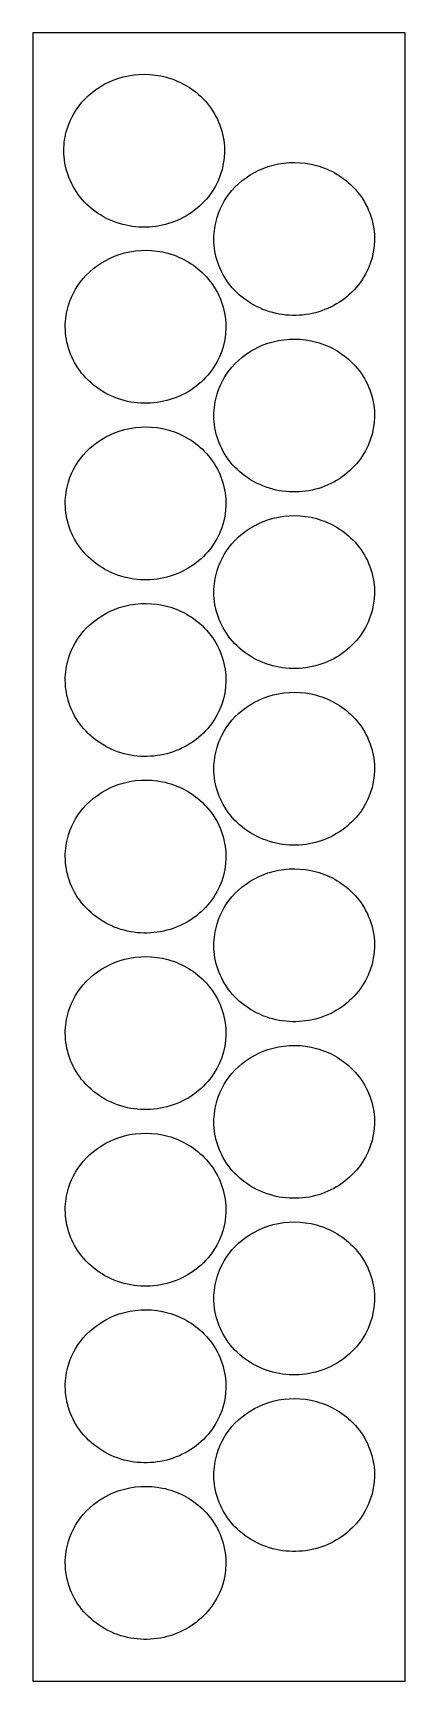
# Model space of a CAD drawing. Header units: millimetres. Extents: x 170 to 202, y 30 to 170.
import ezdxf

# ---------------------------------------------------------------- set-up
doc = ezdxf.new("R2010")
doc.units = ezdxf.units.MM
doc.layers.get('0').update_dxf_attribs({"linetype": 'CONTINUOUS'})

msp = doc.modelspace()

# ---------------------------------------------------------------- linework, layer by layer
msp.add_lwpolyline([(201.64, 170), (170.01, 170), (170.01, 30), (201.64, 30)], close=True)
for points in [[(172.64, 160), (172.64, 158.59), (173.13, 157.18), (174.98, 154.86), (176.39, 154), (179.39, 153.34), (180.97, 153.5), (183.69, 154.69), (184.83, 155.73), (186.17, 158.18), (186.42, 159.56), (186.02, 162.29), (185.32, 163.62), (183.34, 165.49), (182.16, 166.09), (179.68, 166.6), (178.4, 166.52), (176.17, 165.79), (175.19, 165.18), (173.73, 163.66), (173.21, 162.78), (172.73, 161.23), (172.64, 160.61), (172.64, 160)], [(185.39, 152.5), (185.39, 151.09), (185.88, 149.69), (187.73, 147.37), (189.14, 146.51), (192.14, 145.85), (193.72, 146), (196.44, 147.2), (197.58, 148.24), (198.92, 150.69), (199.17, 152.06), (198.77, 154.8), (198.07, 156.13), (196.09, 157.99), (194.91, 158.6), (192.43, 159.1), (191.15, 159.03), (188.92, 158.29), (187.94, 157.69), (186.48, 156.17), (185.96, 155.28), (185.48, 153.74), (185.39, 153.12), (185.39, 152.5)], [(172.76, 145.04), (172.76, 143.63), (173.26, 142.23), (175.11, 139.91), (176.51, 139.04), (179.51, 138.38), (181.09, 138.54), (183.81, 139.74), (184.95, 140.77), (186.29, 143.22), (186.54, 144.6), (186.14, 147.33), (185.44, 148.67), (183.46, 150.53), (182.28, 151.14), (179.81, 151.64), (178.52, 151.57), (176.29, 150.83), (175.31, 150.22), (173.85, 148.7), (173.33, 147.82), (172.85, 146.28), (172.76, 145.66), (172.76, 145.04)], [(185.39, 137.5), (185.39, 136.09), (185.88, 134.69), (187.73, 132.37), (189.14, 131.51), (192.14, 130.85), (193.72, 131), (196.44, 132.2), (197.58, 133.24), (198.92, 135.69), (199.17, 137.06), (198.77, 139.8), (198.07, 141.13), (196.09, 142.99), (194.91, 143.6), (192.43, 144.1), (191.15, 144.03), (188.92, 143.29), (187.94, 142.69), (186.48, 141.17), (185.96, 140.28), (185.48, 138.74), (185.39, 138.12), (185.39, 137.5)], [(172.76, 130.04), (172.76, 128.63), (173.26, 127.23), (175.11, 124.91), (176.51, 124.04), (179.51, 123.38), (181.09, 123.54), (183.81, 124.74), (184.95, 125.77), (186.29, 128.22), (186.54, 129.6), (186.14, 132.33), (185.44, 133.67), (183.46, 135.53), (182.28, 136.14), (179.81, 136.64), (178.52, 136.57), (176.29, 135.83), (175.31, 135.22), (173.85, 133.7), (173.33, 132.82), (172.85, 131.28), (172.76, 130.66), (172.76, 130.04)], [(185.39, 122.5), (185.39, 121.09), (185.88, 119.69), (187.73, 117.37), (189.14, 116.51), (192.14, 115.85), (193.72, 116), (196.44, 117.2), (197.58, 118.24), (198.92, 120.69), (199.17, 122.06), (198.77, 124.8), (198.07, 126.13), (196.09, 127.99), (194.91, 128.6), (192.43, 129.1), (191.15, 129.03), (188.92, 128.29), (187.94, 127.69), (186.48, 126.17), (185.96, 125.28), (185.48, 123.74), (185.39, 123.12), (185.39, 122.5)], [(172.76, 115.04), (172.76, 113.63), (173.26, 112.23), (175.11, 109.91), (176.51, 109.04), (179.51, 108.38), (181.09, 108.54), (183.81, 109.74), (184.95, 110.77), (186.29, 113.22), (186.54, 114.6), (186.14, 117.33), (185.44, 118.67), (183.46, 120.53), (182.28, 121.14), (179.81, 121.64), (178.52, 121.57), (176.29, 120.83), (175.31, 120.22), (173.85, 118.7), (173.33, 117.82), (172.85, 116.28), (172.76, 115.66), (172.76, 115.04)], [(185.39, 107.5), (185.39, 106.09), (185.88, 104.69), (187.73, 102.37), (189.14, 101.51), (192.14, 100.85), (193.72, 101), (196.44, 102.2), (197.58, 103.24), (198.92, 105.69), (199.17, 107.06), (198.77, 109.8), (198.07, 111.13), (196.09, 112.99), (194.91, 113.6), (192.43, 114.1), (191.15, 114.03), (188.92, 113.29), (187.94, 112.69), (186.48, 111.17), (185.96, 110.28), (185.48, 108.74), (185.39, 108.12), (185.39, 107.5)], [(172.76, 100.04), (172.76, 98.63), (173.26, 97.23), (175.11, 94.91), (176.51, 94.04), (179.51, 93.38), (181.09, 93.54), (183.81, 94.74), (184.95, 95.77), (186.29, 98.22), (186.54, 99.6), (186.14, 102.33), (185.44, 103.67), (183.46, 105.53), (182.28, 106.14), (179.81, 106.64), (178.52, 106.57), (176.29, 105.83), (175.31, 105.22), (173.85, 103.7), (173.33, 102.82), (172.85, 101.28), (172.76, 100.66), (172.76, 100.04)], [(185.39, 92.5), (185.39, 91.09), (185.88, 89.69), (187.73, 87.37), (189.14, 86.51), (192.14, 85.85), (193.72, 86), (196.44, 87.2), (197.58, 88.24), (198.92, 90.69), (199.17, 92.06), (198.77, 94.8), (198.07, 96.13), (196.09, 97.99), (194.91, 98.6), (192.43, 99.1), (191.15, 99.03), (188.92, 98.29), (187.94, 97.69), (186.48, 96.17), (185.96, 95.28), (185.48, 93.74), (185.39, 93.12), (185.39, 92.5)], [(172.76, 85.04), (172.76, 83.63), (173.26, 82.23), (175.11, 79.91), (176.51, 79.04), (179.51, 78.38), (181.09, 78.54), (183.81, 79.74), (184.95, 80.77), (186.29, 83.22), (186.54, 84.6), (186.14, 87.33), (185.44, 88.67), (183.46, 90.53), (182.28, 91.14), (179.81, 91.64), (178.52, 91.57), (176.29, 90.83), (175.31, 90.22), (173.85, 88.7), (173.33, 87.82), (172.85, 86.28), (172.76, 85.66), (172.76, 85.04)], [(185.39, 77.5), (185.39, 76.09), (185.88, 74.69), (187.73, 72.37), (189.14, 71.51), (192.14, 70.85), (193.72, 71), (196.44, 72.2), (197.58, 73.24), (198.92, 75.69), (199.17, 77.06), (198.77, 79.8), (198.07, 81.13), (196.09, 82.99), (194.91, 83.6), (192.43, 84.1), (191.15, 84.03), (188.92, 83.29), (187.94, 82.69), (186.48, 81.17), (185.96, 80.28), (185.48, 78.74), (185.39, 78.12), (185.39, 77.5)], [(172.76, 70.04), (172.76, 68.63), (173.26, 67.23), (175.11, 64.91), (176.51, 64.04), (179.51, 63.38), (181.09, 63.54), (183.81, 64.74), (184.95, 65.77), (186.29, 68.22), (186.54, 69.6), (186.14, 72.33), (185.44, 73.67), (183.46, 75.53), (182.28, 76.14), (179.81, 76.64), (178.52, 76.57), (176.29, 75.83), (175.31, 75.22), (173.85, 73.7), (173.33, 72.82), (172.85, 71.28), (172.76, 70.66), (172.76, 70.04)], [(185.39, 62.5), (185.39, 61.09), (185.88, 59.69), (187.73, 57.37), (189.14, 56.51), (192.14, 55.85), (193.72, 56), (196.44, 57.2), (197.58, 58.24), (198.92, 60.69), (199.17, 62.06), (198.77, 64.8), (198.07, 66.13), (196.09, 67.99), (194.91, 68.6), (192.43, 69.1), (191.15, 69.03), (188.92, 68.29), (187.94, 67.69), (186.48, 66.17), (185.96, 65.28), (185.48, 63.74), (185.39, 63.12), (185.39, 62.5)], [(172.76, 55.04), (172.76, 53.63), (173.26, 52.23), (175.11, 49.91), (176.51, 49.04), (179.51, 48.38), (181.09, 48.54), (183.81, 49.74), (184.95, 50.77), (186.29, 53.22), (186.54, 54.6), (186.14, 57.33), (185.44, 58.67), (183.46, 60.53), (182.28, 61.14), (179.81, 61.64), (178.52, 61.57), (176.29, 60.83), (175.31, 60.22), (173.85, 58.7), (173.33, 57.82), (172.85, 56.28), (172.76, 55.66), (172.76, 55.04)], [(185.39, 47.5), (185.39, 46.09), (185.88, 44.69), (187.73, 42.37), (189.14, 41.51), (192.14, 40.85), (193.72, 41), (196.44, 42.2), (197.58, 43.24), (198.92, 45.69), (199.17, 47.06), (198.77, 49.8), (198.07, 51.13), (196.09, 52.99), (194.91, 53.6), (192.43, 54.1), (191.15, 54.03), (188.92, 53.29), (187.94, 52.69), (186.48, 51.17), (185.96, 50.28), (185.48, 48.74), (185.39, 48.12), (185.39, 47.5)], [(172.76, 40.04), (172.76, 38.63), (173.26, 37.23), (175.11, 34.91), (176.51, 34.04), (179.51, 33.38), (181.09, 33.54), (183.81, 34.74), (184.95, 35.77), (186.29, 38.22), (186.54, 39.6), (186.14, 42.33), (185.44, 43.67), (183.46, 45.53), (182.28, 46.14), (179.81, 46.64), (178.52, 46.57), (176.29, 45.83), (175.31, 45.22), (173.85, 43.7), (173.33, 42.82), (172.85, 41.28), (172.76, 40.66), (172.76, 40.04)]]:
    msp.add_open_spline(points, degree=3, knots=[-3.141593, -3.141593, -3.141593, -3.141593, -2.49395, -2.49395, -1.798493, -1.798493, -1.135729, -1.135729, -0.477956, -0.477956, 0.13623, 0.13623, 0.788896, 0.788896, 1.358587, 1.358587, 1.904891, 1.904891, 2.4019, 2.4019, 2.857096, 2.857096, 3.141593, 3.141593, 3.141593, 3.141593])

doc.saveas('drawing.dxf')
